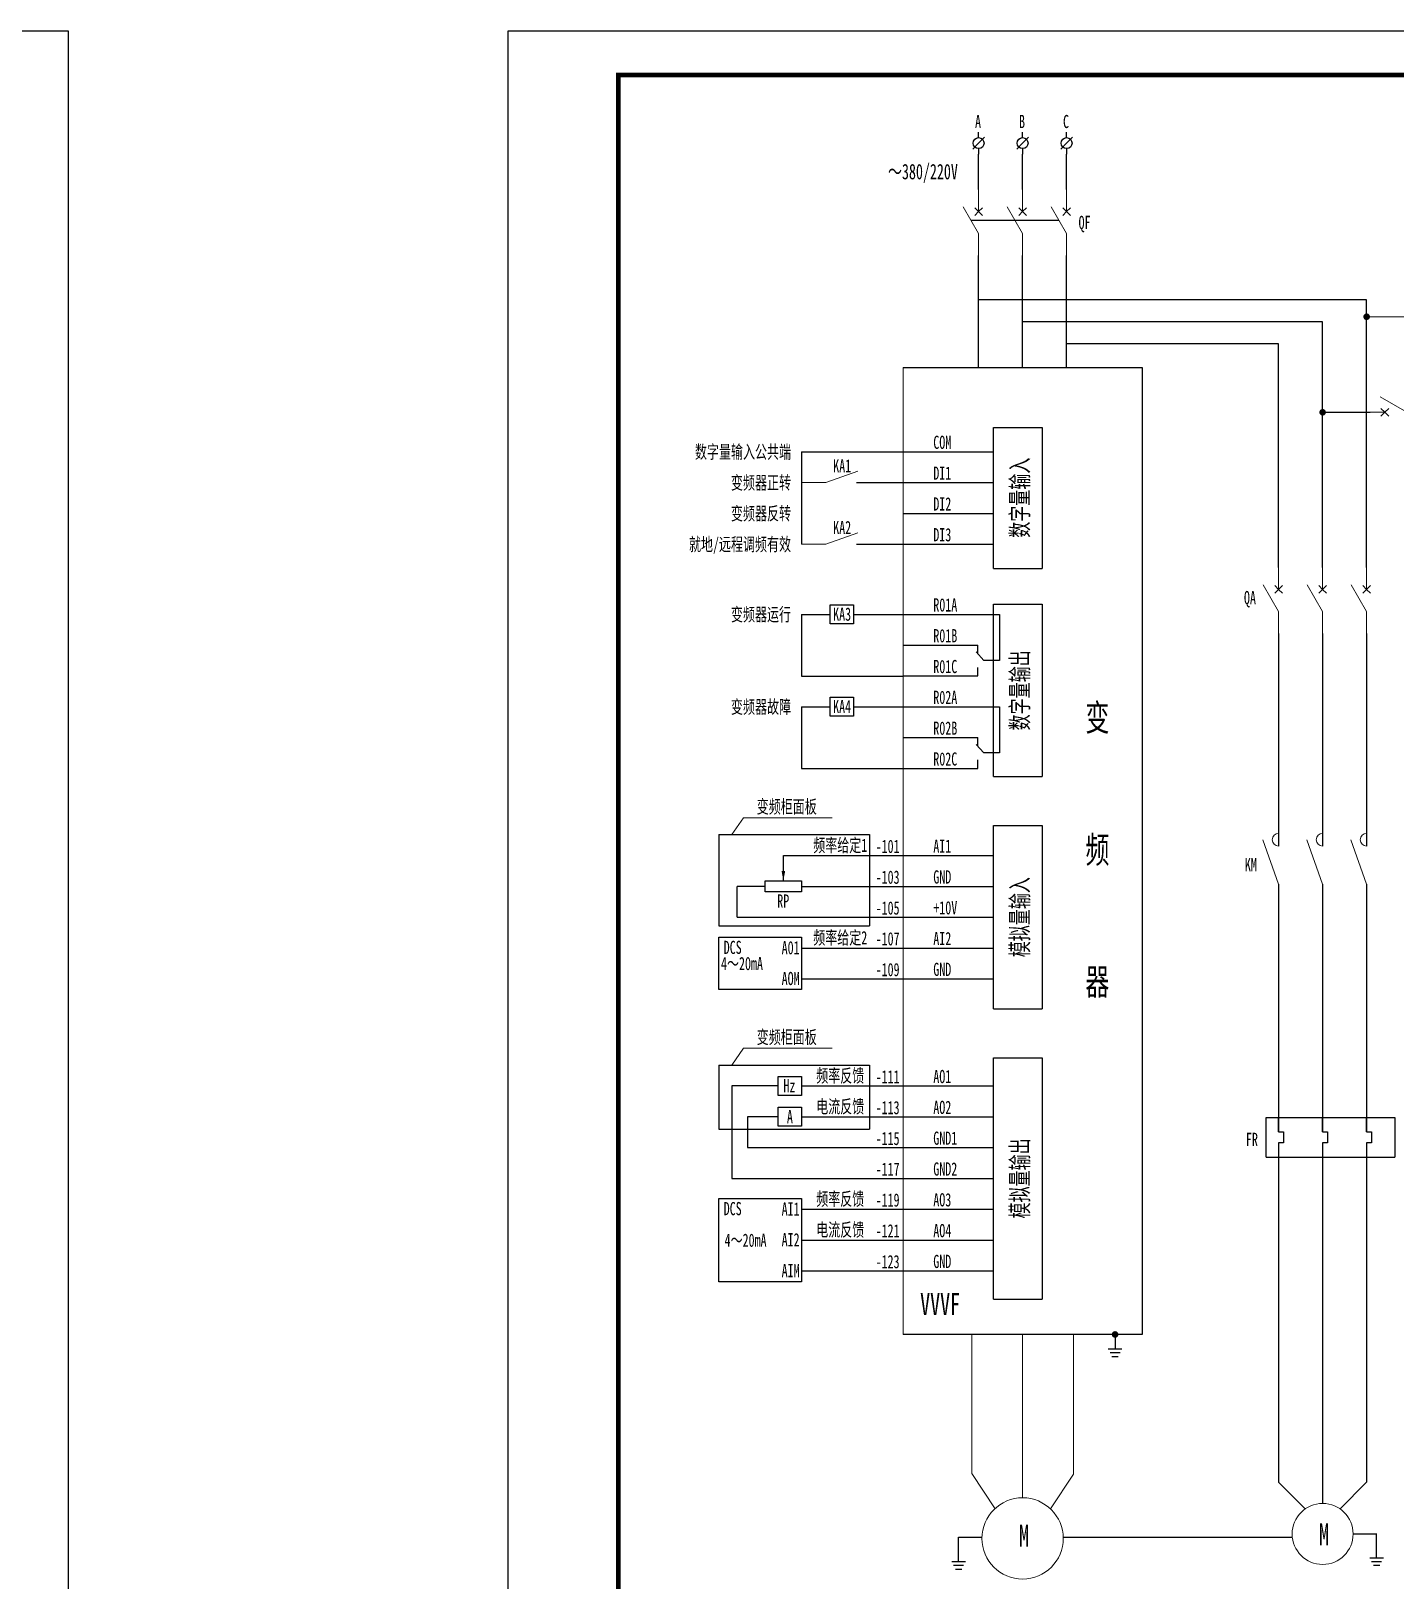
# Model space of a CAD drawing. Header units: millimetres. Extents: x 257344 to 1270023, y 272924 to 540726.
# Drawn here: x 478361 to 509359, y 464473 to 499665 of the extents above; entities that cross this region are included whole.
import ezdxf
from ezdxf.enums import TextEntityAlignment as Align

# ---------------------------------------------------------------- set-up
doc = ezdxf.new("R2010")
doc.units = ezdxf.units.MM
doc.linetypes.add('常规', pattern=[20, 10, 0, 10])
for name, color, linetype, lineweight in [('1轮廓实线层', 7, 'Continuous', 18), ('_0', 7, 'Continuous', 25), ('MX', 3, 'Continuous', 0), ('TEXT', 4, 'Continuous', 0)]:
    doc.layers.add(name, color=color, linetype=linetype, lineweight=lineweight)
for name, color, linetype in [('BORDER', 7, 'Continuous'), ('动力平面导线层', 3, '常规'), ('动力平面设备层', 1, 'Continuous'), ('图框', 7, 'Continuous'), ('标注-照明', 7, 'Continuous'), ('照明平面导线层', 3, 'Continuous'), ('照明平面设备层', 1, 'Continuous')]:
    doc.layers.add(name, color=color, linetype=linetype)
doc.styles.add('标准', font='', dxfattribs={"width": 0.667})
doc.styles.get('标准').set_extended_font_data('NSimSun')

# ---------------------------------------------------------------- blocks, each defined once
blk = doc.blocks.new('*U36')
at = {"layer": '1轮廓实线层'}
for p, q in [((0, 15), (0, 10)), ((0, 5), (-3.5, 11.06)), ((0, 10), (-0.88, 10.88)), ((0, 10), (0.88, 10.88)), ((0, 10), (-0.88, 9.12)), ((0, 10), (0.88, 9.12)), ((0, 5), (0, 0))]:
    blk.add_line(p, q, dxfattribs=at)
blk = doc.blocks.new('SYMB2_M_13')
for p, q in [((0, -1.25), (0, 0)), ((0, -2.5), (-1.33, -3.83)), ((0, -2.5), (1.33, -1.17)), ((0, -3.75), (0, -5))]:
    blk.add_line(p, q)
blk.add_circle((0, -2.5), 1.25)
blk = doc.blocks.new('*U35')
at = {"layer": '1轮廓实线层'}
for p, q in [((0, 15), (0, 10)), ((0, 5), (-3.5, 11.06)), ((0, 10), (-0.88, 10.88)), ((0, 10), (0.88, 10.88)), ((0, 10), (-0.88, 9.12)), ((0, 10), (0.88, 9.12)), ((0, 5), (0, 0))]:
    blk.add_line(p, q, dxfattribs=at)

msp = doc.modelspace()

# ---------------------------------------------------------------- hatches: boundary and pattern name
msp.add_hatch(color=256).paths.add_polyline_path([(495500.4, 480581.8), (495459.6, 480358.4), (495418.7, 480581.8)])

# ---------------------------------------------------------------- linework, layer by layer
msp.add_line((494410.7, 479531.9), (494410.7, 480231.9))
at = {"linetype": 'ByBlock'}
for p, q in [((506432, 474983.4), (509354.4, 474983.4)), ((506432, 474078.6), (506432, 474983.4)), ((509354.4, 474983.4), (509354.4, 474078.6)), ((506714, 474659.2), (506821.8, 474659.2)), ((506821.8, 474402.8), (506714, 474402.8)), ((506821.8, 474659.2), (506821.8, 474402.8)), ((507714, 474659.2), (507821.8, 474659.2)), ((507821.8, 474402.8), (507714, 474402.8)), ((507821.8, 474659.2), (507821.8, 474402.8)), ((508714, 474659.2), (508821.8, 474659.2)), ((508821.8, 474402.8), (508714, 474402.8)), ((508821.8, 474659.2), (508821.8, 474402.8)), ((506432, 474078.6), (509354.4, 474078.6))]:
    msp.add_line(p, q, dxfattribs=at)
at = {"color": 7, "linetype": 'ByBlock', "lineweight": 20, "const_width": 75}
for points in [[(508676.5, 493173.5, 1), (508751.5, 493173.5, 1)], [(507676.5, 491002.6, 1), (507751.5, 491002.6, 1)], [(502997, 470089.9, 1), (502997, 470014.9, 1)]]:
    msp.add_lwpolyline(points, format="xyb", close=True, dxfattribs=at)
msp.add_lwpolyline([(495044.7, 480104.7), (495044.7, 480359.2), (495874.4, 480359.2), (495874.4, 480104.7)], close=True)
at = {"layer": '_0', "color": 0, "linetype": 'ByBlock', "ltscale": 500}
msp.add_line((499720.4, 495365.9), (501720.4, 495365.9), dxfattribs=at)
at = {"layer": '_0', "color": 0, "linetype": 'ByBlock'}
for p, q in [((499895.4, 492022.2), (499895.4, 494562.8)), ((500895.4, 492022.2), (500895.4, 494562.8)), ((501895.4, 492022.2), (501895.4, 494562.8)), ((508714, 487479.3), (508714, 493557.5)), ((507714, 487479.3), (507714, 493057.5)), ((506714, 487479.3), (506714, 492557.5)), ((500231.8, 490655.8), (501341.8, 490655.8)), ((500231.8, 487455.9), (500231.8, 490655.8)), ((501341.8, 490655.8), (501341.8, 487455.9)), ((495874.4, 490105.9), (495874.4, 488005.9)), ((495874.4, 490105.9), (498179.1, 490105.9)), ((498179.1, 490105.9), (500231.8, 490105.9)), ((498179.1, 489405.9), (500231.8, 489405.9)), ((498179.1, 488705.9), (500231.8, 488705.9)), ((498179.1, 488005.9), (500231.8, 488005.9)), ((500231.8, 487455.9), (501341.8, 487455.9)), ((495874.4, 486412.1), (496522.2, 486412.1)), ((497053.9, 486412.1), (497472.5, 486412.1)), ((497053.9, 486412.1), (498179.1, 486412.1)), ((498179.1, 486412.1), (499604.1, 486412.1)), ((500231.8, 486645.9), (501341.8, 486645.9)), ((500231.8, 482725.5), (500231.8, 486645.9)), ((501341.8, 486645.9), (501341.8, 482725.5)), ((498179.1, 485712.1), (499604.1, 485712.1)), ((495874.4, 485008), (498179, 485008)), ((498179.1, 485012.1), (499604.1, 485012.1)), ((495874.4, 484312.1), (496522.2, 484312.1)), ((497053.9, 484312.1), (498179.1, 484312.1)), ((497053.9, 484312.1), (497472.5, 484312.1)), ((498179.1, 484312.1), (499604.1, 484312.1)), ((498179.1, 483612.1), (499604.1, 483612.1)), ((495874.4, 482908), (498179, 482908)), ((498179.1, 482912.1), (499604.1, 482912.1)), ((500231.8, 482725.5), (501341.8, 482725.5)), ((500231.8, 481612.8), (501341.8, 481612.8)), ((500231.8, 477451.1), (500231.8, 481612.8)), ((501341.8, 481612.8), (501341.8, 477451.1)), ((495459.6, 480931.9), (500231.8, 480931.9)), ((495874.4, 480231.9), (500231.8, 480231.9)), ((494410.7, 479531.9), (500231.8, 479531.9)), ((495874.4, 478831.9), (500231.8, 478831.9)), ((495874.4, 478131.9), (500231.8, 478131.9)), ((500231.8, 477451.1), (501341.8, 477451.1)), ((500231.8, 476338.4), (501341.8, 476338.4)), ((500231.8, 470855.3), (500231.8, 476338.4)), ((501341.8, 476338.4), (501341.8, 470855.3)), ((495874.4, 475696.8), (500231.8, 475696.8)), ((495874.4, 474996.8), (500231.8, 474996.8)), ((494641.7, 474296.8), (500231.8, 474296.8)), ((494291.2, 473596.8), (500231.8, 473596.8)), ((495874.4, 472896.8), (500231.8, 472896.8)), ((495874.4, 472196.8), (500231.8, 472196.8)), ((495874.4, 471496.8), (500231.8, 471496.8)), ((500231.8, 470855.3), (501341.8, 470855.3)), ((502997, 470052.4), (502997, 469723.4)), ((499440.9, 465443.5), (499973.2, 465443.5)), ((508406.9, 465523.8), (508939.2, 465523.8))]:
    msp.add_line(p, q, dxfattribs=at)
at = {"layer": '_0', "linetype": 'ByBlock'}
for p, q in [((508714, 493557.5), (499895.4, 493557.5)), ((507714, 493057.5), (500895.4, 493057.5)), ((506714, 492557.5), (501895.4, 492557.5)), ((499440.9, 464891.1), (499440.9, 465443.5)), ((508939.2, 464975.5), (508939.2, 465527.8))]:
    msp.add_line(p, q, dxfattribs=at)
at = {"layer": '_0', "color": 6, "linetype": 'ByBlock', "ltscale": 1500}
for p, q in [((493995.9, 481407.1), (493995.9, 479332.4)), ((493995.9, 481407.1), (497414.6, 481407.1)), ((497414.6, 481407.1), (497414.6, 479332.4)), ((493995.9, 479332.4), (497414.6, 479332.4)), ((493995.9, 476172), (493995.9, 474718)), ((493995.9, 476172), (497414.6, 476172)), ((497414.6, 476172), (497414.6, 474718)), ((493995.9, 474718), (497414.6, 474718)), ((501819.3, 465443.5), (507025.3, 465443.5))]:
    msp.add_line(p, q, dxfattribs=at)
at = {"layer": '_0', "color": 4, "linetype": 'ByBlock', "ltscale": 10}
for p, q in [((493995.9, 477886), (493995.9, 479077.9)), ((493995.9, 479077.9), (495874.4, 479077.9)), ((495874.4, 479077.9), (495874.4, 477886)), ((495874.4, 477886), (493995.9, 477886)), ((493995.9, 473142.8), (495874.4, 473142.8)), ((493995.9, 471250.9), (493995.9, 473142.8)), ((495874.4, 473142.8), (495874.4, 471250.9)), ((495874.4, 471250.9), (493995.9, 471250.9))]:
    msp.add_line(p, q, dxfattribs=at)
at = {"layer": 'BORDER', "linetype": 'ByBlock'}
for p, q in [((506714, 485979.3), (506714, 481147)), ((507714, 485979.3), (507714, 481147)), ((508714, 485979.3), (508714, 481147)), ((506714, 480280.8), (506714, 474659.2)), ((507714, 480280.8), (507714, 474659.2)), ((508714, 480280.8), (508714, 474659.2)), ((495342.7, 475696.8), (494291.2, 475696.8)), ((494291.2, 475696.8), (494291.2, 473596.8)), ((494641.7, 474996.8), (494641.7, 474296.8)), ((495342.7, 474996.8), (494641.7, 474996.8)), ((506714, 474402.8), (506714, 466693.2)), ((507714, 474402.8), (507714, 466212.8)), ((508714, 474402.8), (508714, 466693.2))]:
    msp.add_line(p, q, dxfattribs=at)
at = {"layer": 'BORDER'}
for p, q in [((495459.6, 480359.2), (495459.6, 480931.9)), ((495044.7, 480231.9), (494410.7, 480231.9))]:
    msp.add_line(p, q, dxfattribs=at)
at = {"layer": 'BORDER', "linetype": 'ByBlock'}
for points in [[(496522.2, 486627.6), (497053.9, 486627.6), (497053.9, 486196.7), (496522.2, 486196.7)], [(496522.2, 484527.6), (497053.9, 484527.6), (497053.9, 484096.7), (496522.2, 484096.7)], [(495342.7, 475912.3), (495874.4, 475912.3), (495874.4, 475481.3), (495342.7, 475481.3)], [(495342.7, 475212.3), (495874.4, 475212.3), (495874.4, 474781.3), (495342.7, 474781.3)]]:
    msp.add_lwpolyline(points, close=True, dxfattribs=at)
at = {"layer": 'MX', "color": 7, "linetype": 'ByBlock', "lineweight": 20}
for p, q in [((506714, 480280.8), (506353.1, 481291.3)), ((507714, 480280.8), (507353.1, 481291.3)), ((508714, 480280.8), (508353.1, 481291.3)), ((499740.5, 470061.3), (499740.5, 466896.2)), ((500895.4, 470052.4), (500895.4, 466341.4)), ((502050.2, 470052.4), (502050.2, 466878.3)), ((499740.5, 466896.2), (500272.7, 466089.4)), ((502050.2, 466878.3), (501529.9, 466089.4)), ((506714, 466693.2), (507312.7, 466094.4)), ((508714, 466693.2), (508104.4, 466083.5))]:
    msp.add_line(p, q, dxfattribs=at)
for centre, radius in [((500895.7, 465417.5), 923.9), ((507714, 465519.9), 692.9)]:
    msp.add_circle(centre, radius, dxfattribs=at)
for centre in [(506714, 481291.3), (507714, 481291.3), (508714, 481291.3)]:
    msp.add_arc(centre, 144.4, 90, 269.99999, dxfattribs=at)
at = {"layer": 'TEXT', "color": 7, "linetype": 'ByBlock', "ltscale": 100}
msp.add_line((498179.1, 470052.4), (498179.1, 492022.2), dxfattribs=at)
at = {"layer": '动力平面导线层', "color": 0, "linetype": 'ByBlock', "lineweight": -3, "ltscale": 100}
for p, q in [((497124.2, 489405.9), (498179.1, 489405.9)), ((497124.2, 488005.9), (498179.1, 488005.9))]:
    msp.add_line(p, q, dxfattribs=at)
at = {"layer": '动力平面导线层', "color": 0, "linetype": 'ByBlock'}
for p, q in [((495874.4, 486412.1), (495874.4, 485008)), ((495874.4, 484312.1), (495874.4, 482908))]:
    msp.add_line(p, q, dxfattribs=at)
at = {"layer": '动力平面设备层', "color": 0, "linetype": 'ByBlock', "lineweight": -3, "ltscale": 100}
for p, q in [((499895.4, 496062.8), (499895.4, 496866.9)), ((500895.4, 496062.8), (500895.4, 496866.9)), ((501895.4, 496062.8), (501895.4, 496866.9)), ((498179.1, 492022.2), (503611.7, 492022.2)), ((503611.7, 492022.2), (503611.7, 470052.4)), ((499604.1, 486412.1), (500372.7, 486412.1)), ((500372.7, 486412.1), (500372.7, 485362.1)), ((499604.1, 485712.1), (499875.6, 485712.1)), ((499875.6, 485518.3), (499875.6, 485712.1)), ((500014.1, 485362.1), (499840.3, 485558)), ((500372.7, 485362.1), (500014.1, 485362.1)), ((499604.1, 485012.1), (499875.6, 485012.1)), ((499875.6, 485012.1), (499875.6, 485205.9)), ((499604.1, 484312.1), (500372.7, 484312.1)), ((500372.7, 484312.1), (500372.7, 483262.1)), ((499604.1, 483612.1), (499875.6, 483612.1)), ((499875.6, 483418.3), (499875.6, 483612.1)), ((500014.1, 483262.1), (499840.3, 483458)), ((500372.7, 483262.1), (500014.1, 483262.1)), ((499604.1, 482912.1), (499875.6, 482912.1)), ((499875.6, 482912.1), (499875.6, 483105.9)), ((506714, 474659.2), (506714, 474983.4)), ((507714, 474659.2), (507714, 474983.4)), ((508714, 474659.2), (508714, 474983.4)), ((506714, 474402.8), (506714, 474078.6)), ((507714, 474402.8), (507714, 474078.6)), ((508714, 474402.8), (508714, 474078.6)), ((503611.7, 470052.4), (498179.1, 470052.4)), ((502842.2, 469723.4), (503151.7, 469723.4)), ((502883.9, 469639.2), (503110, 469639.2)), ((502925.6, 469554.9), (503068.3, 469554.9)), ((499286.1, 464891.1), (499595.7, 464891.1)), ((508784.4, 464975.5), (509093.9, 464975.5)), ((508826.1, 464891.2), (509052.2, 464891.2)), ((499327.8, 464806.9), (499554, 464806.9)), ((499369.6, 464722.7), (499512.3, 464722.7)), ((508867.8, 464807), (509010.5, 464807))]:
    msp.add_line(p, q, dxfattribs=at)
at = {"layer": '图框', "linetype": 'Continuous', "lineweight": 100, "const_width": 100}
msp.add_lwpolyline([(491708.8, 458665.5), (547608.8, 458665.5), (547608.8, 498665.5), (491708.8, 498665.5)], close=True, dxfattribs=at)
at = {"layer": '标注-照明', "linetype": 'ByBlock', "lineweight": 25, "ltscale": 100}
msp.add_line((507714, 491002.6), (508793, 491002.6), dxfattribs=at)
at = {"layer": '照明平面导线层', "color": 0, "linetype": 'ByBlock', "lineweight": 20}
for p, q in [((508714, 493173.5), (509872.1, 493173.5)), ((496422.5, 489405.9), (497153.6, 489667.3)), ((495874.4, 489405.9), (496422.5, 489405.9)), ((496422.5, 488005.9), (497153.6, 488267.3)), ((495874.4, 488005.9), (496422.5, 488005.9))]:
    msp.add_line(p, q, dxfattribs=at)
at = {"layer": '照明平面导线层', "color": 6, "linetype": 'ByBlock', "lineweight": 20}
for p, q in [((494552.3, 481792.4), (494287.4, 481407.1)), ((494549.7, 481792.4), (496568.3, 481792.4)), ((494552.3, 476557.3), (494287.4, 476172)), ((494549.7, 476557.3), (496568.3, 476557.3))]:
    msp.add_line(p, q, dxfattribs=at)
at = {"layer": '照明平面设备层', "color": 0, "lineweight": -3, "ltscale": 100}
for points in [[(419808.8, 499665.5), (479208.8, 499665.5), (479208.8, 457665.5), (419808.8, 457665.5)], [(489208.8, 499665.5), (548608.8, 499665.5), (548608.8, 457665.5), (489208.8, 457665.5)]]:
    msp.add_lwpolyline(points, close=True, dxfattribs=at)

# ---------------------------------------------------------------- block references
at = {"layer": '_0', "color": 7, "linetype": 'ByBlock', "xscale": 100, "yscale": 100, "zscale": 100, "rotation": 180}
for p in [(499895.4, 496866.9), (500895.4, 496866.9), (501895.4, 496866.9)]:
    msp.add_blockref('SYMB2_M_13', p, dxfattribs=at)
at = {"layer": '_0', "color": 3, "linetype": 'ByBlock', "xscale": 100, "yscale": 100, "zscale": 100}
for p in [(499895.4, 494562.8), (500895.4, 494562.8), (501895.4, 494562.8), (506714, 485979.3), (507714, 485979.3), (508714, 485979.3)]:
    msp.add_blockref('*U36', p, dxfattribs=at)
at = {"layer": '_0', "color": 3, "linetype": 'ByBlock', "xscale": -100, "yscale": 100, "zscale": 100, "rotation": 90}
msp.add_blockref('*U35', (510127.2, 491002.6), dxfattribs=at)

# ---------------------------------------------------------------- texts
at = {"layer": 'TEXT', "color": 7, "linetype": 'ByBlock', "ltscale": 100, "style": '标准', "width": 0.667}
for s, height, p in [('A', 300, (499883, 497459.3)), ('B', 300, (500883, 497459.3)), ('C', 300, (501883, 497459.3)), ('～380/220V', 350, (498630.4, 496295.8)), ('QF', 300, (502304.3, 495166.1)), ('KA1', 300, (496796.2, 489635.1)), ('KA2', 300, (496796.2, 488235.1)), ('QA', 300, (506062.5, 486642.8)), ('KA3', 300, (496794.2, 486267.4)), ('KA4', 300, (496794.2, 484167.4)), ('变', 600, (502594.9, 483766.2)), ('频', 600, (502594.9, 480766.2)), ('频率给定1', 300, (496751.9, 481016.5)), ('KM', 300, (506082.8, 480574.3)), ('频率给定2', 300, (496751.9, 478916.5)), ('器', 600, (502594.9, 477766.2)), ('频率反馈', 300, (496751.9, 475781.4)), ('电流反馈', 300, (496751.9, 475081.4)), ('FR', 300, (506107.2, 474334.6)), ('频率反馈', 300, (496751.9, 472981.4)), ('电流反馈', 300, (496751.9, 472281.4)), ('M', 500, (500928.5, 465230.3)), ('M', 500, (507746.7, 465259.1))]:
    msp.add_text(s, height=height, dxfattribs=at).set_placement(p, align=Align.CENTER)
for s, p in [('数字量输入公共端', (495633.6, 489954.1)), ('变频器正转', (495633.6, 489254.1)), ('变频器反转', (495633.6, 488554.1)), ('就地/远程调频有效', (495633.6, 487854.1)), ('变频器运行', (495633.6, 486260.4)), ('变频器故障', (495633.6, 484160.4)), ('A01', (495828.9, 478688.6)), ('AOM', (495828.9, 477988.6)), ('AI1', (495828.9, 472753.5)), ('AI2', (495828.9, 472053.5)), ('AIM', (495828.9, 471353.5))]:
    msp.add_text(s, height=300, dxfattribs=at).set_placement(p, align=Align.RIGHT)
for s, p in [('COM', (498866.8, 490170.5)), ('DI1', (498866.8, 489470.5)), ('DI2', (498866.8, 488770.5)), ('DI3', (498866.8, 488070.5)), ('R01A', (498866.8, 486476.7)), ('R01B', (498866.8, 485776.7)), ('R01C', (498866.8, 485076.7)), ('R02A', (498866.8, 484376.7)), ('R02B', (498866.8, 483676.7)), ('R02C', (498866.8, 482976.7)), ('AI1', (498866.8, 480996.5)), ('GND', (498866.8, 480296.5)), ('+10V', (498866.8, 479596.5)), ('AI2', (498866.8, 478896.5)), ('GND', (498866.8, 478196.5)), ('Hz', (495460.6, 475552.1)), ('AO1', (498866.8, 475761.4)), ('A', (495539.8, 474852.1)), ('AO2', (498866.8, 475061.4)), ('GND1', (498866.8, 474361.4)), ('GND2', (498866.8, 473661.4)), ('AO3', (498866.8, 472961.4)), ('AO4', (498866.8, 472261.4)), ('GND', (498866.8, 471561.4))]:
    msp.add_text(s, height=300, dxfattribs=at).set_placement(p)
at = {"layer": 'TEXT', "color": 0, "linetype": 'ByBlock', "ltscale": 100, "style": '标准', "width": 0.667}
for s, p in [('数字量输入', (501030.1, 489061.9)), ('数字量输出', (501030.1, 484685.7)), ('模拟量输入', (501030.1, 479531.9)), ('模拟量输出', (501030.1, 473596.8))]:
    msp.add_text(s, height=400, rotation=90, dxfattribs=at).set_placement(p, align=Align.CENTER)
at = {"layer": 'TEXT', "color": 6, "linetype": 'ByBlock', "ltscale": 100, "style": '标准', "width": 0.667}
for p in [(495535.8, 481893.9), (495535.8, 476658.8)]:
    msp.add_text('变频柜面板', height=300, dxfattribs=at).set_placement(p, align=Align.CENTER)
at = {"layer": 'TEXT', "color": 2, "linetype": 'ByBlock', "ltscale": 100, "style": '标准', "width": 0.667}
for s, p in [('-101', (498100, 480991.4)), ('-103', (498100, 480291.4)), ('-105', (498100, 479591.4)), ('-107', (498100, 478891.4)), ('-109', (498100, 478191.4)), ('-111', (498100, 475756.3)), ('-113', (498100, 475056.3)), ('-115', (498100, 474356.3)), ('-117', (498100, 473656.3)), ('-119', (498100, 472956.3)), ('-121', (498100, 472256.3)), ('-123', (498100, 471556.3))]:
    msp.add_text(s, height=300, dxfattribs=at).set_placement(p, align=Align.RIGHT)
at = {"layer": 'TEXT', "color": 7, "ltscale": 100, "style": '标准', "width": 0.667}
msp.add_text('RP', height=300, dxfattribs=at).set_placement((495319.6, 479750))
at = {"layer": 'TEXT', "color": 4, "linetype": 'ByBlock', "ltscale": 100, "style": '标准', "width": 0.667}
for p in [(494103.4, 478696.1), (494103.4, 472760.9)]:
    msp.add_text('DCS', height=300, dxfattribs=at).set_placement(p)
at = {"layer": 'TEXT', "color": 7, "linetype": 'ByBlock', "ltscale": 100, "style": '标准', "width": 0.667}
for p in [(494518.7, 478476.7), (494600.4, 472190.4)]:
    msp.add_text('4～20mA', height=300, dxfattribs=at).set_placement(p, align=Align.MIDDLE)
at = {"layer": 'TEXT', "color": 0, "linetype": 'ByBlock', "ltscale": 100, "style": '标准', "width": 0.667}
msp.add_text('VVVF', height=500, dxfattribs=at).set_placement((498567.5, 470491.9))

doc.saveas('drawing.dxf')
